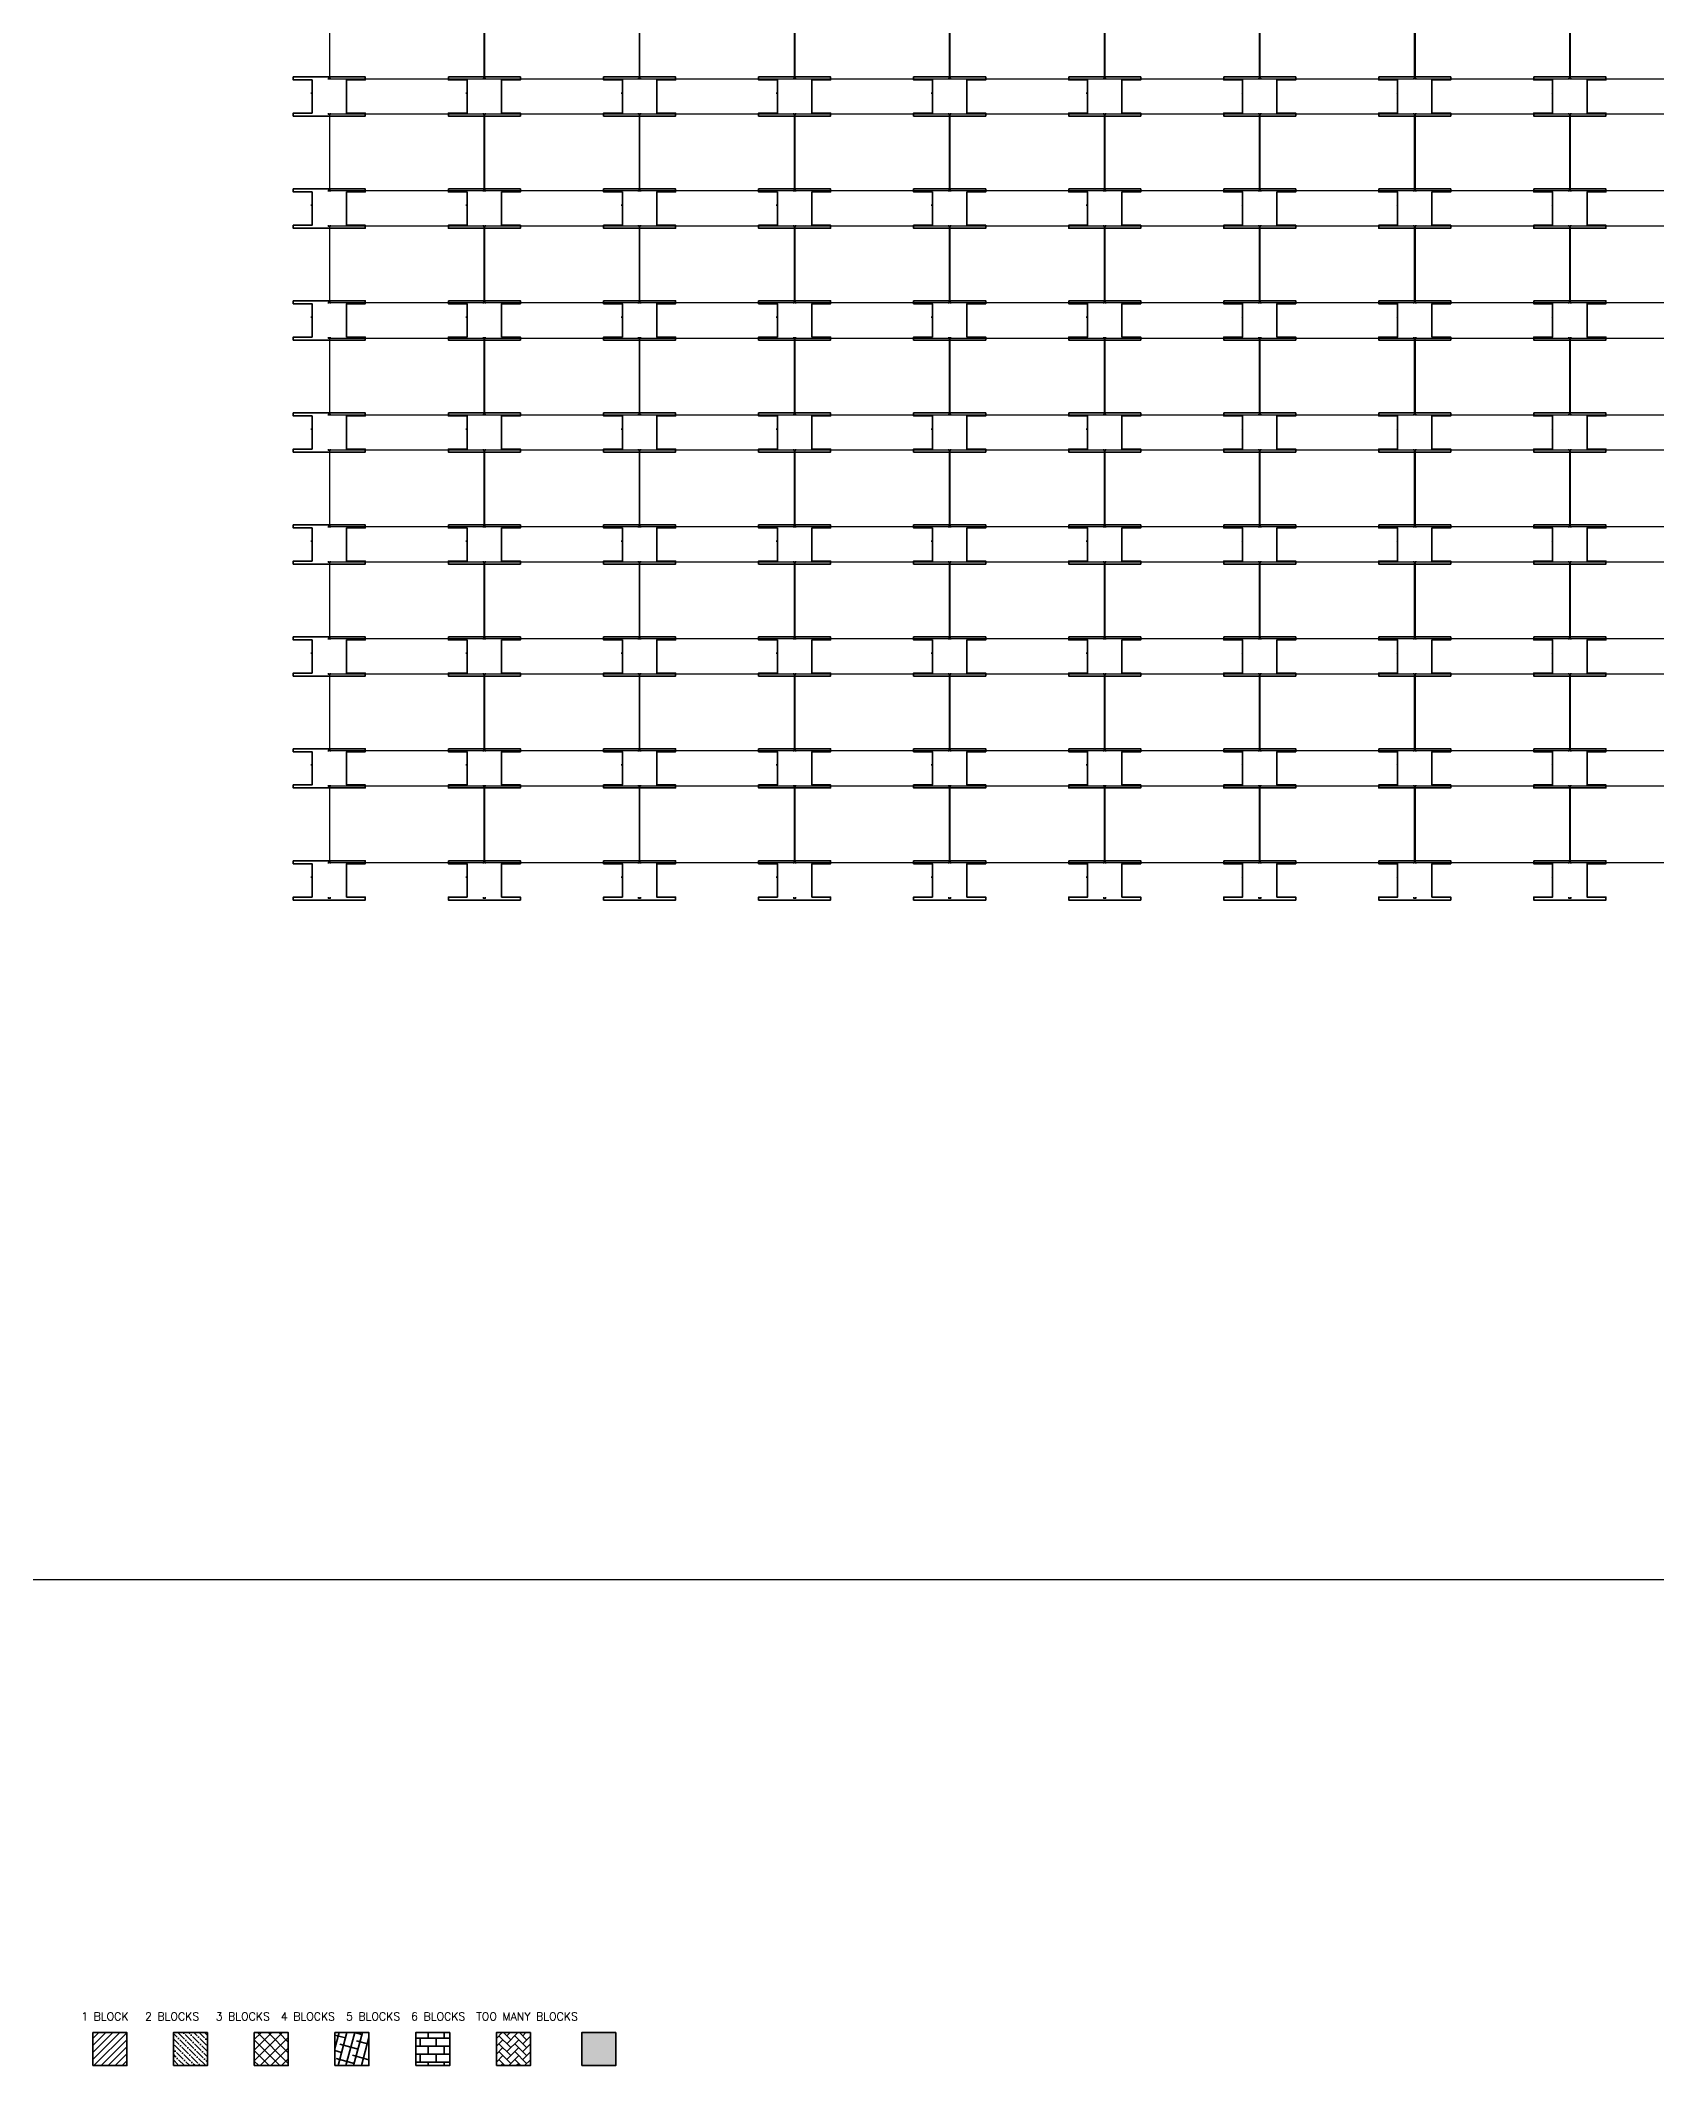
# Model space of a CAD drawing. Header units: inches. Extents: x 8143 to 14350, y 5679 to 7733.
# Drawn here: x 9959 to 10767, y 5679 to 6692 of the extents above; entities that cross this region are included whole.
import ezdxf

# ---------------------------------------------------------------- set-up
doc = ezdxf.new("R2010")
doc.units = ezdxf.units.IN
doc.header["$LTSCALE"] = 50
doc.header["$MEASUREMENT"] = 0
for name, color, linetype, lineweight in [('E-PANELS', 140, 'Continuous', 30), ('E2-ECOFEET', 254, 'Continuous', 35), ('E3-ECOFEET', 254, 'Continuous', 35), ('HATCH 1', 5, 'Continuous', 35), ('HATCH 2', 140, 'Continuous', 35), ('HATCH 3', 30, 'Continuous', 35), ('HATCH 4', 200, 'Continuous', 35), ('HATCH 5', 2, 'Continuous', 35), ('HATCH 6', 100, 'Continuous', 35), ('HATCH 7', 20, 'Continuous', 35)]:
    doc.layers.add(name, color=color, linetype=linetype, lineweight=lineweight)
doc.layers.add('EF3 TEXT', color=7, linetype='Continuous', plot=False)
doc.layers.add('IFI PERIMETER', color=231, linetype='FENCE', plot=False)
doc.layers.get('E2-ECOFEET').off()
doc.styles.add('mytext', font='romans.shx')
doc.styles.get("Standard").update_dxf_attribs({"font": 'arial.ttf'})
doc.linetypes.add('FENCE', pattern='A,0.5,-0.1,["X",Standard,S=0.1,R=0,X=-0.035,Y=-0.05],-0.1', length=0.7)

# ---------------------------------------------------------------- blocks, each defined once
blk = doc.blocks.new('*U9')
at = {"layer": 'HATCH 1'}
h = blk.add_hatch(dxfattribs=at)
h.set_pattern_fill('ANSI31', color=256, scale=20)
h.set_pattern_definition([(45, (-119.168, -90.9187), (-1.767767, 1.767767), [])])
h.paths.add_polyline_path([(-8.5, -8.25), (8.5, -8.25), (8.5, 8.25), (-8.5, 8.25)])
blk.add_lwpolyline([(-8.5, -8.25), (8.5, -8.25), (8.5, 8.25), (-8.5, 8.25)], close=True, dxfattribs=at)
blk = doc.blocks.new('*U10')
at = {"layer": 'HATCH 2'}
h = blk.add_hatch(dxfattribs=at)
h.set_pattern_fill('ANSI36', color=256, scale=15, angle=90)
h.set_pattern_definition([(135, (-119.168, -90.9187), (-3.64602, 0.994369), [4.6875, -0.9375, 0, -0.9375])])
h.paths.add_polyline_path([(-8.5, -8.25), (8.5, -8.25), (8.5, 8.25), (-8.5, 8.25)])
blk.add_lwpolyline([(-8.5, -8.25), (8.5, -8.25), (8.5, 8.25), (-8.5, 8.25)], close=True, dxfattribs=at)
blk = doc.blocks.new('EF3_HATCH_3')
at = {"layer": 'HATCH 3'}
h = blk.add_hatch(dxfattribs=at)
h.set_pattern_fill('ANSI37', color=256, scale=30)
h.set_pattern_definition([(45, (-119.168, -90.9187), (-2.65165, 2.65165), []), (135, (-119.168, -90.9187), (-2.65165, -2.65165), [])])
h.paths.add_polyline_path([(-8.5, -8.25), (8.5, -8.25), (8.5, 8.25), (-8.5, 8.25)])
blk.add_lwpolyline([(-8.5, -8.25), (8.5, -8.25), (8.5, 8.25), (-8.5, 8.25)], close=True, dxfattribs=at)
blk = doc.blocks.new('*U11')
at = {"layer": 'HATCH 4'}
h = blk.add_hatch(dxfattribs=at)
h.set_pattern_fill('ANSI38', color=256, scale=30, angle=30)
h.set_pattern_definition([(75, (-119.168, -90.9187), (-3.62222, 0.97057), []), (165, (-119.168, -90.9187), (-8.215015, -1.68108), [9.375, -5.625])])
h.paths.add_polyline_path([(-8.5, -8.25), (8.5, -8.25), (8.5, 8.25), (-8.5, 8.25)])
blk.add_lwpolyline([(-8.5, -8.25), (8.5, -8.25), (8.5, 8.25), (-8.5, 8.25)], close=True, dxfattribs=at)
blk = doc.blocks.new('EF3_HATCH_5')
at = {"layer": 'HATCH 5'}
h = blk.add_hatch(dxfattribs=at)
h.set_pattern_fill('AR-B816', color=256, scale=0.5)
h.set_pattern_definition([(0, (-119.168, -90.9187), (0, 4), []), (90, (-119.168, -90.9187), (-4, 4), [4, -4])])
h.paths.add_polyline_path([(-8.5, -8.25), (8.5, -8.25), (8.5, 8.25), (-8.5, 8.25)])
blk.add_lwpolyline([(-8.5, -8.25), (8.5, -8.25), (8.5, 8.25), (-8.5, 8.25)], close=True, dxfattribs=at)
blk = doc.blocks.new('EF3_HATCH_6')
at = {"layer": 'HATCH 6'}
h = blk.add_hatch(dxfattribs=at)
h.set_pattern_fill('AR-HBONE', color=256, scale=0.7)
h.set_pattern_definition([(45, (-119.168, -90.9187), (3e-16, 3.9598), [8.4, -2.8]), (135, (-117.188, -88.9388), (3e-16, 3.9598), [8.4, -2.8])])
h.paths.add_polyline_path([(-8.5, -8.25), (8.5, -8.25), (8.5, 8.25), (-8.5, 8.25)])
blk.add_lwpolyline([(-8.5, -8.25), (8.5, -8.25), (8.5, 8.25), (-8.5, 8.25)], close=True, dxfattribs=at)
blk = doc.blocks.new('EF3_HATCH_7')
at = {"layer": 'HATCH 7'}
h = blk.add_hatch(color=256, dxfattribs=at)
h.dxf.hatch_style = 1
h.paths.add_polyline_path([(-8.5, -8.25), (8.5, -8.25), (8.5, 8.25), (-8.5, 8.25)])
blk.add_lwpolyline([(-8.5, -8.25), (8.5, -8.25), (8.5, 8.25), (-8.5, 8.25)], close=True, dxfattribs=at)
blk = doc.blocks.new('EF3 HATCH AND TEXT')
at = {"layer": 'HATCH 1'}
blk.add_blockref('*U9', (17.3, -21.2), dxfattribs=at)
at = {"layer": 'HATCH 2'}
blk.add_blockref('*U10', (57.6, -21.2), dxfattribs=at)
at = {"layer": 'HATCH 3'}
blk.add_blockref('EF3_HATCH_3', (98, -21.2), dxfattribs=at)
at = {"layer": 'HATCH 4'}
blk.add_blockref('*U11', (138.3, -21.2), dxfattribs=at)
at = {"layer": 'HATCH 5'}
blk.add_blockref('EF3_HATCH_5', (178.7, -21.2), dxfattribs=at)
at = {"layer": 'HATCH 6'}
blk.add_blockref('EF3_HATCH_6', (219, -21.2), dxfattribs=at)
at = {"layer": 'HATCH 7'}
blk.add_blockref('EF3_HATCH_7', (261.7, -21.2), dxfattribs=at)
at = {"layer": 'EF3 TEXT', "insert": (3, -2.9), "char_height": 4, "attachment_point": 1, "style": 'mytext'}
blk.add_mtext_dynamic_manual_height_columns('1 BLOCK   2 BLOCKS   3 BLOCKS  4 BLOCKS  5 BLOCKS  6 BLOCKS  TOO MANY BLOCKS', width=339.17, gutter_width=450.2, heights=[0], dxfattribs=at)
blk = doc.blocks.new('ET 335W 10DEG')
at = {"layer": 'E-PANELS'}
blk.add_lwpolyline([(0, 0), (77.01, 0), (77.01, -38.48), (0, -38.48)], close=True, dxfattribs=at)
blk = doc.blocks.new('EF3')
at = {"layer": 'E3-ECOFEET', "color": 5}
for points in [[(0, 0), (0, -1.5), (9.4, -1.5), (9.4, -18.1), (0, -18.1), (0, -19.6), (36, -19.6), (36, -18.1), (26.6, -18.1), (26.6, -1.5), (36, -1.5), (36, 0), (0, 0)], [(8.8, -8.1), (8.9, -8.1)]]:
    blk.add_lwpolyline(points, dxfattribs=at)
at = {"layer": 'E3-ECOFEET'}
for points in [[(17.2, -1), (17.8, -1), (17.8, -0.5)], [(18.2, -0.5), (18.2, -1), (18.8, -1)], [(17.2, -18.5), (17.8, -18.5), (17.8, -19)], [(18.2, -19), (18.2, -18.5), (18.8, -18.5)]]:
    blk.add_lwpolyline(points, dxfattribs=at)

msp = doc.modelspace()

# ---------------------------------------------------------------- linework, layer by layer
at = {"layer": 'IFI PERIMETER'}
msp.add_lwpolyline([(8143.4, 7732.5), (14350, 7732.5), (14350, 5922.2), (8143.4, 5922.2)], close=True, dxfattribs=at)

# ---------------------------------------------------------------- block references
at = {"layer": 'E-PANELS'}
for p in [(10103.7, 6710.8), (10181.2, 6710.8), (10258.7, 6710.8), (10336.2, 6710.8), (10413.7, 6710.8), (10491.2, 6710.8), (10568.7, 6710.8), (10646.3, 6710.8), (10723.8, 6710.8), (10103.7, 6654.9), (10181.2, 6654.9), (10258.7, 6654.9), (10336.2, 6654.9), (10413.7, 6654.9), (10491.2, 6654.9), (10568.7, 6654.9), (10646.3, 6654.9), (10723.8, 6654.9), (10103.7, 6598.9), (10181.2, 6598.9), (10258.7, 6598.9), (10336.2, 6598.9), (10413.7, 6598.9), (10491.2, 6598.9), (10568.7, 6598.9), (10646.3, 6598.9), (10723.8, 6598.9), (10103.7, 6542.9), (10181.2, 6542.9), (10258.7, 6542.9), (10336.2, 6542.9), (10413.7, 6542.9), (10491.2, 6542.9), (10568.7, 6542.9), (10646.3, 6542.9), (10723.8, 6542.9), (10103.7, 6487), (10181.2, 6487), (10258.7, 6487), (10336.2, 6487), (10413.7, 6487), (10491.2, 6487), (10568.7, 6487), (10646.3, 6487), (10723.8, 6487), (10103.7, 6431), (10181.2, 6431), (10258.7, 6431), (10336.2, 6431), (10413.7, 6431), (10491.2, 6431), (10568.7, 6431), (10646.3, 6431), (10723.8, 6431), (10103.7, 6375), (10181.2, 6375), (10258.7, 6375), (10336.2, 6375), (10413.7, 6375), (10491.2, 6375), (10568.7, 6375), (10646.3, 6375), (10723.8, 6375), (10103.7, 6319), (10181.2, 6319), (10258.7, 6319), (10336.2, 6319), (10413.7, 6319), (10491.2, 6319), (10568.7, 6319), (10646.3, 6319), (10723.8, 6319)]:
    msp.add_blockref('ET 335W 10DEG', p, dxfattribs=at)
at = {"layer": 'E2-ECOFEET'}
for p in [(10085.4, 6673.4), (10162.9, 6673.4), (10240.5, 6673.4), (10318, 6673.4), (10395.5, 6673.4), (10473, 6673.4), (10550.5, 6673.4), (10628, 6673.4), (10705.5, 6673.4), (10085.4, 6617.4), (10162.9, 6617.4), (10240.5, 6617.4), (10318, 6617.4), (10395.5, 6617.4), (10473, 6617.4), (10550.5, 6617.4), (10628, 6617.4), (10705.5, 6617.4), (10085.4, 6561.5), (10162.9, 6561.5), (10240.5, 6561.5), (10318, 6561.5), (10395.5, 6561.5), (10473, 6561.5), (10550.5, 6561.5), (10628, 6561.5), (10705.5, 6561.5), (10085.4, 6505.5), (10162.9, 6505.5), (10240.5, 6505.5), (10318, 6505.5), (10395.5, 6505.5), (10473, 6505.5), (10550.5, 6505.5), (10628, 6505.5), (10705.5, 6505.5), (10085.4, 6449.5), (10162.9, 6449.5), (10240.5, 6449.5), (10318, 6449.5), (10395.5, 6449.5), (10473, 6449.5), (10550.5, 6449.5), (10628, 6449.5), (10705.5, 6449.5), (10085.4, 6393.5), (10162.9, 6393.5), (10240.5, 6393.5), (10318, 6393.5), (10395.5, 6393.5), (10473, 6393.5), (10550.5, 6393.5), (10628, 6393.5), (10705.5, 6393.5), (10085.4, 6337.6), (10162.9, 6337.6), (10240.5, 6337.6), (10318, 6337.6), (10395.5, 6337.6), (10473, 6337.6), (10550.5, 6337.6), (10628, 6337.6), (10705.5, 6337.6), (10085.4, 6281.6), (10162.9, 6281.6), (10240.5, 6281.6), (10318, 6281.6), (10395.5, 6281.6), (10473, 6281.6), (10550.5, 6281.6), (10628, 6281.6), (10705.5, 6281.6)]:
    msp.add_blockref('EF3', p, dxfattribs=at)
at = {"layer": 'EF3 TEXT'}
msp.add_blockref('EF3 HATCH AND TEXT', (9976.4, 5708.9), dxfattribs=at)

doc.saveas('drawing.dxf')
